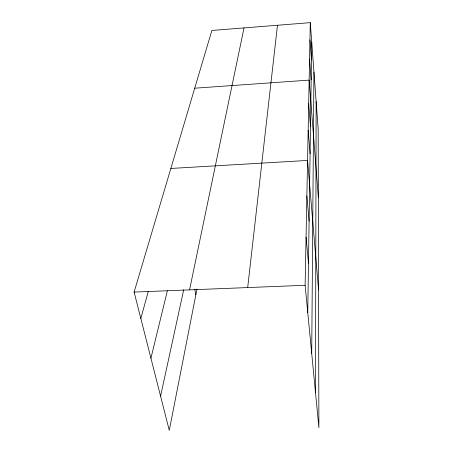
<?xml version="1.0" encoding="UTF-8"?>
<svg xmlns="http://www.w3.org/2000/svg" width="453" height="453" viewBox="0 0 453 453"><rect width="100%" height="100%" fill="white"/><g stroke="black" fill="none" stroke-linecap="round" stroke-linejoin="round"><path stroke-width="0.68" d="M315.492 392.508L316.137 101.551M311.715 353.493L313.946 72.05M307.757 312.57L311.726 42.089M310.282 22.65L318.17 128.941L318.889 427.638L305.118 285.288L310.282 22.65L211.874 30.464L134.111 292.077L169.28 430.35L196.959 289.167M247.689 287.57L277.479 25.255M189.558 289.875L244.02 27.91M160.577 396.137L183.72 289.733M150.928 358.215L167.372 290.758M140.832 318.504L148.227 291.556M194.711 88.205L309.15 80.107L318.334 197.281M170.855 168.454L307.576 160.441L318.561 289.943M134.111 292.077L305.118 285.288M194.773 289.178L195.872 294.716M306.069 237.083L308.482 263.357M306.874 195.951L309.099 221.217M308.165 130.334L310.09 153.692M308.686 103.748L310.492 126.234M309.943 39.892L311.46 60.028M309.569 58.947L311.171 79.819"/></g></svg>
